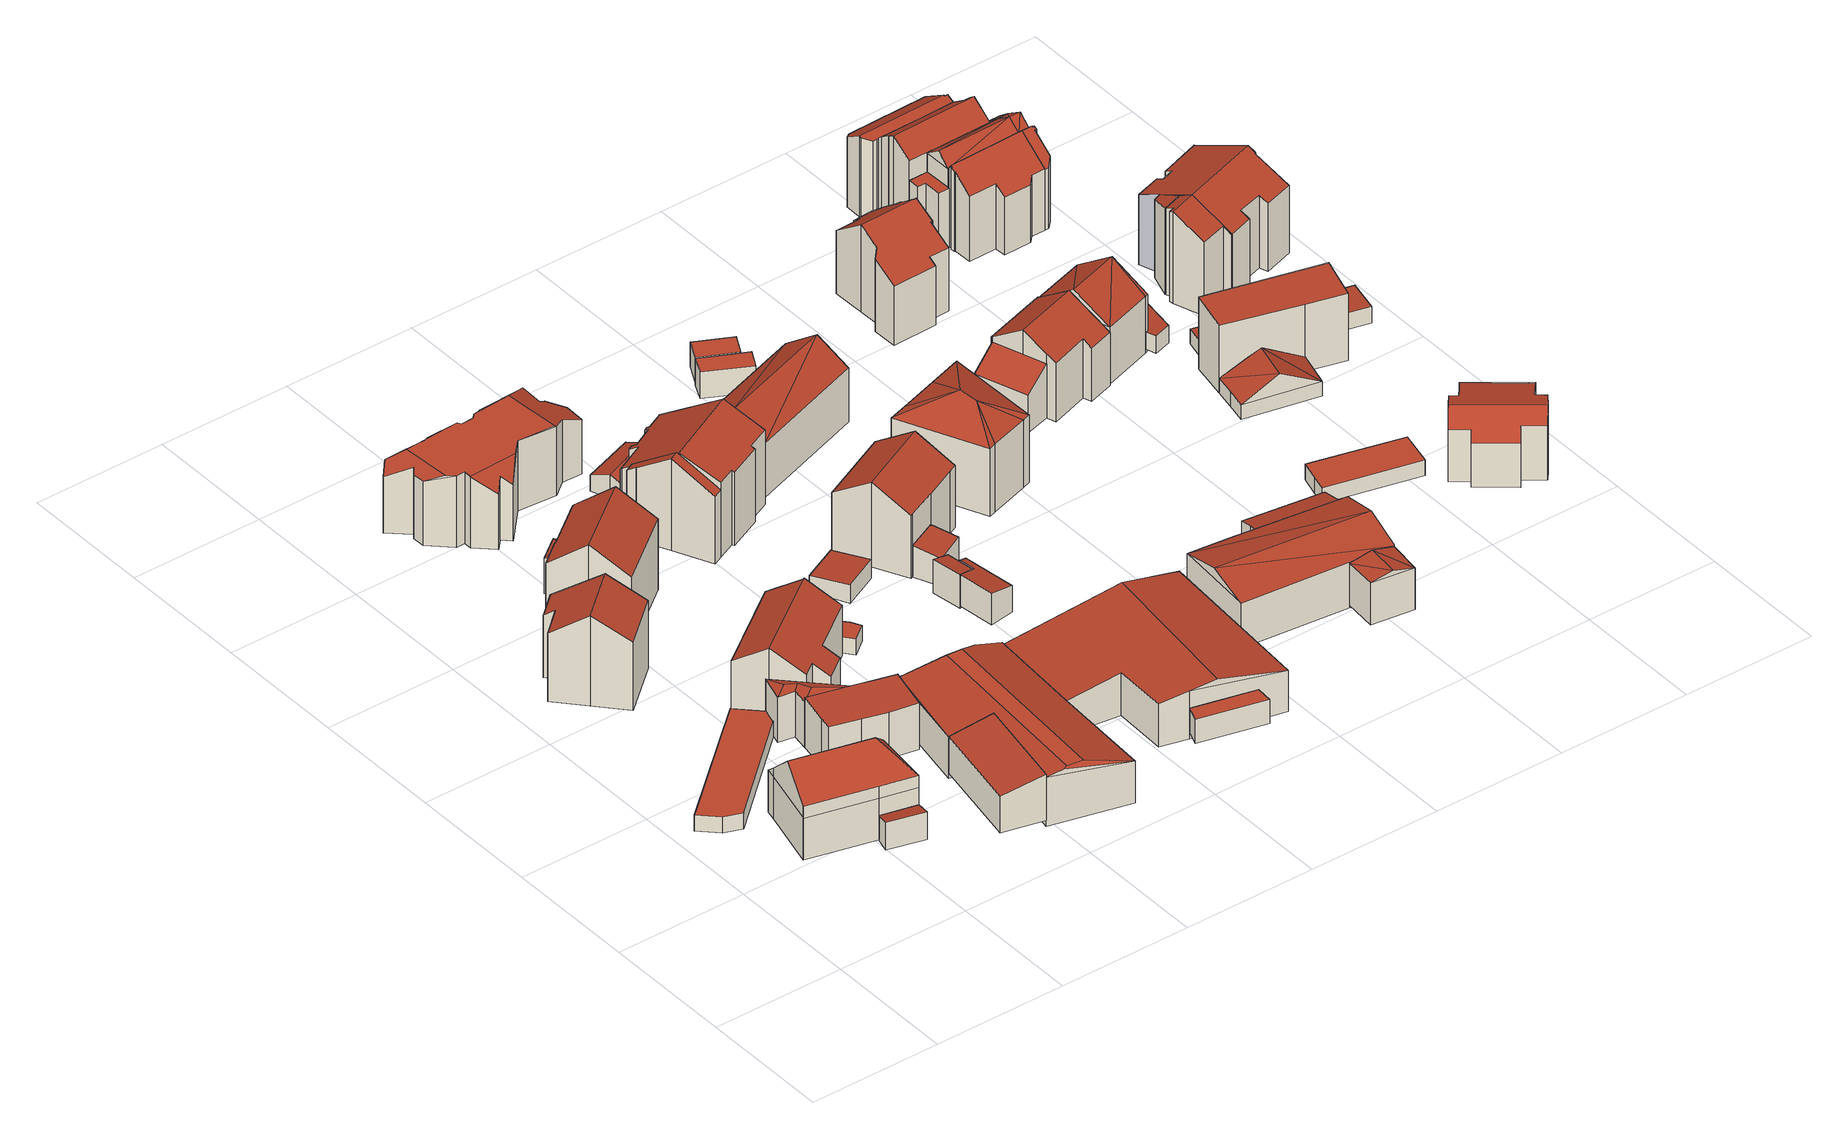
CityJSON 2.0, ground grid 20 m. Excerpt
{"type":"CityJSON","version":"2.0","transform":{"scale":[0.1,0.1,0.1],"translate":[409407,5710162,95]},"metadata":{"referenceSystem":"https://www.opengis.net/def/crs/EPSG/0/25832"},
"CityObjects":{
"building1":{"type":"Building","attributes":{"Gemeindeschluessel":"05978036","Geometrietyp2DReferenz":"3000","function":"31001_1000"},"children":["building1-1","building1-2"]},
"building1-1":{"type":"BuildingPart","attributes":{"roofType":"5000","measuredHeight":12.27},"parents":["building1"],"geometry":[{"type":"MultiSurface","lod":"2","boundaries":[[[0,1,2,3,4]],[[5,6,7,8,9]],[[6,10,11,7]],[[10,12,13,11]],[[12,14,15,13]],[[14,0,4,15]],[[16,0,17]],[[14,18,19,17,0]],[[20,16,17,19,21,22]],[[5,20,22,6]],[[6,22,21,10]],[[10,21,19,18,12]],[[1,16,20,5]],[[12,18,14]],[[0,16,1]],[[4,3,8,7,11,13,15]],[[9,2,1,5]],[[9,8,3,2]]],"semantics":{"surfaces":[{"type":"WallSurface"},{"type":"RoofSurface"},{"type":"GroundSurface"},{"type":"ClosureSurface"}],"values":[0,0,0,0,0,0,1,1,1,0,0,0,0,0,0,2,0,3]}}]},
"building1-2":{"type":"BuildingPart","attributes":{"roofType":"2100","measuredHeight":4.38},"parents":["building1"],"geometry":[{"type":"MultiSurface","lod":"2","boundaries":[[[2,23,24,3]],[[23,25,26,24]],[[25,9,8,26]],[[9,25,23,2]],[[3,24,26,8]],[[3,8,9,2]]],"semantics":{"surfaces":[{"type":"WallSurface"},{"type":"RoofSurface"},{"type":"GroundSurface"},{"type":"ClosureSurface"}],"values":[0,0,0,1,2,3]}}]},
"building2":{"type":"Building","attributes":{"Gemeindeschluessel":"05978036","Geometrietyp2DReferenz":"3000","function":"31001_2460","roofType":"1000","measuredHeight":2.54},"geometry":[{"type":"MultiSurface","lod":"2","boundaries":[[[27,28,29,30]],[[28,31,32,29]],[[31,33,34,32]],[[33,35,36,34]],[[35,37,38,36]],[[37,27,30,38]],[[37,35,33,31,28,27]],[[30,29,32,34,36,38]]],"semantics":{"surfaces":[{"type":"WallSurface"},{"type":"RoofSurface"},{"type":"GroundSurface"}],"values":[0,0,0,0,0,0,1,2]}}]},
"building3":{"type":"Building","attributes":{"Gemeindeschluessel":"05978036","Geometrietyp2DReferenz":"3000","function":"31001_1100","roofType":"3100","measuredHeight":14.19},"geometry":[{"type":"MultiSurface","lod":"2","boundaries":[[[39,40,41,42]],[[40,43,44,41]],[[43,45,46,44]],[[45,47,48,46]],[[47,49,50,48]],[[49,51,52,50]],[[51,53,54,52]],[[53,55,56,54]],[[55,39,42,56]],[[51,49,47,45,43,40,39]],[[39,55,53,51]],[[42,41,44,46,48,50,52,54,56]]],"semantics":{"surfaces":[{"type":"WallSurface"},{"type":"RoofSurface"},{"type":"GroundSurface"}],"values":[0,0,0,0,0,0,0,0,0,1,1,2]}}]},
"building4":{"type":"Building","attributes":{"Gemeindeschluessel":"05978036","Geometrietyp2DReferenz":"3000","function":"31001_2460","roofType":"2100","measuredHeight":7.32},"geometry":[{"type":"MultiSurface","lod":"2","boundaries":[[[57,58,59,60]],[[58,61,62,59]],[[61,63,64,62]],[[63,57,60,64]],[[63,61,58,57]],[[60,59,62,64]]],"semantics":{"surfaces":[{"type":"WallSurface"},{"type":"RoofSurface"},{"type":"GroundSurface"}],"values":[0,0,0,0,1,2]}}]},
"building5":{"type":"Building","attributes":{"Gemeindeschluessel":"05978036","Geometrietyp2DReferenz":"3000","function":"31001_2000"},"children":["building5-1","building5-2"]},
"building5-1":{"type":"BuildingPart","attributes":{"roofType":"2100","measuredHeight":7.97},"parents":["building5"],"geometry":[{"type":"MultiSurface","lod":"2","boundaries":[[[65,66,67,68,69]],[[70,71,72,73,74]],[[71,75,76,72]],[[75,77,78,76]],[[77,79,80,78]],[[79,81,82,80]],[[81,83,84,82]],[[83,65,69,84]],[[83,81,79,77,75,71,70,66,65]],[[69,68,73,72,76,78,80,82,84]],[[70,74,67,66]],[[74,73,68,67]]],"semantics":{"surfaces":[{"type":"WallSurface"},{"type":"RoofSurface"},{"type":"GroundSurface"},{"type":"ClosureSurface"}],"values":[0,0,0,0,0,0,0,0,1,2,0,3]}}]},
"building5-2":{"type":"BuildingPart","attributes":{"roofType":"5000","measuredHeight":7.81},"parents":["building5"],"geometry":[{"type":"MultiSurface","lod":"2","boundaries":[[[85,86,87,88]],[[86,74,73,87]],[[67,89,90,68]],[[89,85,88,90]],[[91,92,89,67]],[[91,67,74]],[[93,92,91,74,86]],[[93,86,85]],[[92,93,85,89]],[[88,87,73,68,90]],[[68,73,74,67]]],"semantics":{"surfaces":[{"type":"WallSurface"},{"type":"RoofSurface"},{"type":"GroundSurface"},{"type":"ClosureSurface"}],"values":[0,0,0,0,1,1,1,1,1,2,3]}}]},
"building6":{"type":"Building","attributes":{"Gemeindeschluessel":"05978036","Geometrietyp2DReferenz":"3000","function":"31001_1000","roofType":"3100","measuredHeight":11.04},"geometry":[{"type":"MultiSurface","lod":"2","boundaries":[[[94,95,96,97]],[[95,98,99,96]],[[98,100,101,99]],[[100,102,103,101]],[[102,104,105,103]],[[104,106,107,105]],[[106,108,109,107]],[[108,110,111,109]],[[110,112,113,111]],[[112,114,115,113]],[[114,94,97,115]],[[110,108,106,104,102,100,98,95]],[[95,94,114,112,110]],[[97,96,99,101,103,105,107,109,111,113,115]]],"semantics":{"surfaces":[{"type":"WallSurface"},{"type":"RoofSurface"},{"type":"GroundSurface"}],"values":[0,0,0,0,0,0,0,0,0,0,0,1,1,2]}}]},
"building7":{"type":"Building","attributes":{"Gemeindeschluessel":"05978036","Geometrietyp2DReferenz":"3000","function":"31001_1000"},"children":["building7-1","building7-2"]},
"building7-1":{"type":"BuildingPart","attributes":{"roofType":"5000","measuredHeight":6.09},"parents":["building7"],"geometry":[{"type":"MultiSurface","lod":"2","boundaries":[[[116,117,118,119]],[[117,120,121,118]],[[120,122,123,121]],[[122,124,125,123]],[[126,127,128,129]],[[127,116,119,128]],[[130,124,131,132]],[[124,122,131]],[[122,120,132,131]],[[120,117,116,127,126,130,132]],[[119,118,121,123,125,133,129,128]],[[133,125,124,130]],[[126,129,133,130]]],"semantics":{"surfaces":[{"type":"WallSurface"},{"type":"RoofSurface"},{"type":"GroundSurface"},{"type":"ClosureSurface"}],"values":[0,0,0,0,0,0,1,1,1,1,2,3,3]}}]},
"building7-2":{"type":"BuildingPart","attributes":{"roofType":"3100","measuredHeight":15.22},"parents":["building7"],"geometry":[{"type":"MultiSurface","lod":"2","boundaries":[[[134,125,124]],[[134,135,136,125]],[[135,137,138,136]],[[137,139,140,138]],[[139,141,142,140]],[[141,143,144,142]],[[143,145,146,144]],[[145,147,128,146]],[[147,148,126,129,128]],[[143,141,139,137]],[[137,135,134,148,147,145,143]],[[129,133,125,136,138,140,142,144,146,128]],[[124,130,126,148,134]],[[124,125,133,130]],[[130,133,129,126]]],"semantics":{"surfaces":[{"type":"WallSurface"},{"type":"RoofSurface"},{"type":"GroundSurface"},{"type":"ClosureSurface"}],"values":[0,0,0,0,0,0,0,0,0,1,1,2,0,3,3]}}]},
"building8":{"type":"Building","attributes":{"Gemeindeschluessel":"05978036","Geometrietyp2DReferenz":"3000","function":"31001_2000","roofType":"5000","measuredHeight":8.44},"geometry":[{"type":"MultiSurface","lod":"2","boundaries":[[[149,150,151,152]],[[150,153,154,151]],[[153,155,156,154]],[[155,157,158,156]],[[157,159,160,158]],[[159,161,162,160]],[[161,163,164,162]],[[163,149,152,164]],[[157,155,165,166,167,159]],[[159,167,168,169]],[[163,161,169,168,170,171,149]],[[170,166,165,153,150,171]],[[167,166,170,168]],[[150,149,171]],[[155,153,165]],[[161,159,169]],[[152,151,154,156,158,160,162,164]]],"semantics":{"surfaces":[{"type":"WallSurface"},{"type":"RoofSurface"},{"type":"GroundSurface"}],"values":[0,0,0,0,0,0,0,0,1,1,1,1,1,0,0,0,2]}}]},
"building9":{"type":"Building","attributes":{"Gemeindeschluessel":"05978036","Geometrietyp2DReferenz":"3000","function":"31001_2460","roofType":"1000","measuredHeight":2.42},"geometry":[{"type":"MultiSurface","lod":"2","boundaries":[[[172,173,174,175]],[[173,176,177,174]],[[176,178,179,177]],[[178,180,181,179]],[[180,182,183,181]],[[182,172,175,183]],[[182,180,178,176,173,172]],[[175,174,177,179,181,183]]],"semantics":{"surfaces":[{"type":"WallSurface"},{"type":"RoofSurface"},{"type":"GroundSurface"}],"values":[0,0,0,0,0,0,1,2]}}]},
"building10":{"type":"Building","attributes":{"Gemeindeschluessel":"05978036","Geometrietyp2DReferenz":"3000","function":"31001_1000","roofType":"5000","measuredHeight":11.3},"geometry":[{"type":"MultiSurface","lod":"2","boundaries":[[[184,185,186,187]],[[185,188,189,186]],[[188,190,191,189]],[[190,192,193,191]],[[192,194,195,193]],[[194,196,197,195]],[[196,198,199,197]],[[198,200,201,199]],[[200,202,203,201]],[[202,204,205,203]],[[204,206,207,205]],[[206,208,209,207]],[[208,210,211,209]],[[210,212,213,211]],[[212,214,215,213]],[[214,216,217,215]],[[216,218,219,217]],[[218,220,221,219]],[[220,222,223,221]],[[222,224,225,223]],[[224,226,227,225]],[[226,228,229,227]],[[228,230,231,229]],[[230,232,233,231]],[[232,234,235,233]],[[234,236,237,235]],[[236,184,187,237]],[[238,239,202,200,198,196,240]],[[241,210,208,206,204,239,238]],[[242,243,222,220,218,216,244]],[[224,243,242,245,234,232,230,228,226]],[[190,188,185,184,246,247]],[[236,245,242,244,214,212,241,238,240,194,192,247,246]],[[192,190,247]],[[196,194,240]],[[224,222,243]],[[236,234,245]],[[204,202,239]],[[212,210,241]],[[216,214,244]],[[184,236,246]],[[187,186,189,191,193,195,197,199,201,203,205,207,209,211,213,215,217,219,221,223,225,227,229,231,233,235,237]]],"semantics":{"surfaces":[{"type":"WallSurface"},{"type":"RoofSurface"},{"type":"GroundSurface"}],"values":[0,0,0,0,0,0,0,0,0,0,0,0,0,0,0,0,0,0,0,0,0,0,0,0,0,0,0,1,1,1,1,1,1,0,0,0,0,0,0,0,0,2]}}]},
"building11":{"type":"Building","attributes":{"Gemeindeschluessel":"05978036","Geometrietyp2DReferenz":"3000","function":"31001_2460","roofType":"2100","measuredHeight":3},"geometry":[{"type":"MultiSurface","lod":"2","boundaries":[[[248,249,250,251]],[[249,252,253,250]],[[252,254,255,253]],[[254,248,251,255]],[[254,252,249,248]],[[251,250,253,255]]],"semantics":{"surfaces":[{"type":"WallSurface"},{"type":"RoofSurface"},{"type":"GroundSurface"}],"values":[0,0,0,0,1,2]}}]},
"building12":{"type":"Building","attributes":{"Gemeindeschluessel":"05978036","Geometrietyp2DReferenz":"3000","function":"31001_2000","roofType":"1000","measuredHeight":3.75},"geometry":[{"type":"MultiSurface","lod":"2","boundaries":[[[256,257,258,259]],[[257,260,261,258]],[[260,262,263,261]],[[262,256,259,263]],[[262,260,257,256]],[[259,258,261,263]]],"semantics":{"surfaces":[{"type":"WallSurface"},{"type":"RoofSurface"},{"type":"GroundSurface"}],"values":[0,0,0,0,1,2]}}]},
"building13":{"type":"Building","attributes":{"Gemeindeschluessel":"05978036","Geometrietyp2DReferenz":"3000","function":"31001_1310","roofType":"5000","measuredHeight":8.21},"geometry":[{"type":"MultiSurface","lod":"2","boundaries":[[[264,265,266,267]],[[265,268,269,266]],[[268,270,271,269]],[[270,272,273,271]],[[272,274,275,273]],[[274,276,277,275]],[[276,264,267,277]],[[270,268,278,279]],[[276,274,272,279,278,265,264]],[[272,270,279]],[[268,265,278]],[[267,266,269,271,273,275,277]]],"semantics":{"surfaces":[{"type":"WallSurface"},{"type":"RoofSurface"},{"type":"GroundSurface"}],"values":[0,0,0,0,0,0,0,1,1,0,0,2]}}]},
"building14":{"type":"Building","attributes":{"Gemeindeschluessel":"05978036","Geometrietyp2DReferenz":"3000","function":"31001_1000"},"children":["building14-1","building14-2"]},
"building14-1":{"type":"BuildingPart","attributes":{"roofType":"3100","measuredHeight":14.44},"parents":["building14"],"geometry":[{"type":"MultiSurface","lod":"2","boundaries":[[[280,281,282,283]],[[281,284,285,282]],[[284,286,287,288,285]],[[289,290,291,292]],[[290,293,294,291]],[[293,295,296,294]],[[295,297,298,296]],[[297,299,300,298]],[[299,301,302,300]],[[301,303,304,302]],[[303,305,306,304]],[[305,307,308,306]],[[307,309,310,308]],[[309,311,312,310]],[[311,313,314,312]],[[313,315,316,314]],[[315,317,318,316]],[[317,319,320,318]],[[319,280,283,320]],[[315,313,311,309,307,305,303,301,299,297,295,293,290,289,321,322,323]],[[323,286,284,281,280,319,317,315]],[[283,282,285,288,324,325,292,291,294,296,298,300,302,304,306,308,310,312,314,316,318,320]],[[326,287,286,323]],[[324,288,287,326]],[[322,326,323]],[[289,292,325,321]],[[321,325,324,326,322]]],"semantics":{"surfaces":[{"type":"WallSurface"},{"type":"RoofSurface"},{"type":"GroundSurface"},{"type":"ClosureSurface"}],"values":[0,0,0,0,0,0,0,0,0,0,0,0,0,0,0,0,0,0,0,1,1,2,0,3,0,3,3]}}]},
"building14-2":{"type":"BuildingPart","attributes":{"roofType":"3100","measuredHeight":14.48},"parents":["building14"],"geometry":[{"type":"MultiSurface","lod":"2","boundaries":[[[327,328,329,330]],[[328,331,332,329]],[[331,333,334,332]],[[333,335,289,292,334]],[[287,336,337,288]],[[336,327,330,337]],[[338,335,333,331,328,327]],[[327,336,287,326,322,338]],[[330,329,332,334,292,325,324,288,337]],[[321,289,335,338]],[[325,292,289,321]],[[322,321,338]],[[287,288,324,326]],[[326,324,325,321,322]]],"semantics":{"surfaces":[{"type":"WallSurface"},{"type":"RoofSurface"},{"type":"GroundSurface"},{"type":"ClosureSurface"}],"values":[0,0,0,0,0,0,1,1,2,0,3,0,3,3]}}]},
"building15":{"type":"Building","attributes":{"Gemeindeschluessel":"05978036","Geometrietyp2DReferenz":"3000","function":"31001_2460","roofType":"3100","measuredHeight":3.77},"geometry":[{"type":"MultiSurface","lod":"2","boundaries":[[[339,340,341,342]],[[340,343,344,341]],[[343,345,346,344]],[[345,347,348,346]],[[347,349,350,348]],[[349,351,352,350]],[[351,353,354,352]],[[353,355,356,354]],[[355,357,358,356]],[[357,359,360,358]],[[359,361,362,360]],[[361,363,364,362]],[[363,365,366,364]],[[365,339,342,366]],[[361,359,357,355]],[[355,353,351,349,347,345,343,340,339,365,363,361]],[[342,341,344,346,348,350,352,354,356,358,360,362,364,366]]],"semantics":{"surfaces":[{"type":"WallSurface"},{"type":"RoofSurface"},{"type":"GroundSurface"}],"values":[0,0,0,0,0,0,0,0,0,0,0,0,0,0,1,1,2]}}]},
"building16":{"type":"Building","attributes":{"Gemeindeschluessel":"05978036","Geometrietyp2DReferenz":"3000","function":"31001_2460","roofType":"2100","measuredHeight":5.24},"geometry":[{"type":"MultiSurface","lod":"2","boundaries":[[[367,368,369,370]],[[368,371,372,369]],[[371,373,374,372]],[[373,375,376,374]],[[375,367,370,376]],[[375,373,371,368,367]],[[370,369,372,374,376]]],"semantics":{"surfaces":[{"type":"WallSurface"},{"type":"RoofSurface"},{"type":"GroundSurface"}],"values":[0,0,0,0,0,1,2]}}]},
"building17":{"type":"Building","attributes":{"Gemeindeschluessel":"05978036","Geometrietyp2DReferenz":"3000","function":"31001_1310","roofType":"2100","measuredHeight":5.03},"geometry":[{"type":"MultiSurface","lod":"2","boundaries":[[[377,378,379,380]],[[378,381,382,379]],[[381,383,384,382]],[[383,385,386,384]],[[385,387,388,386]],[[387,377,380,388]],[[387,385,383,381,378,377]],[[380,379,382,384,386,388]]],"semantics":{"surfaces":[{"type":"WallSurface"},{"type":"RoofSurface"},{"type":"GroundSurface"}],"values":[0,0,0,0,0,0,1,2]}}]},
"building18":{"type":"Building","attributes":{"Gemeindeschluessel":"05978036","Geometrietyp2DReferenz":"3000","function":"31001_1000"},"children":["building18-1","building18-2"]},
"building18-1":{"type":"BuildingPart","attributes":{"roofType":"3100","measuredHeight":13.39},"parents":["building18"],"geometry":[{"type":"MultiSurface","lod":"2","boundaries":[[[389,390,391,392]],[[390,393,394,391]],[[393,395,396,394]],[[395,397,398,399,396]],[[400,401,402]],[[400,403,404,401]],[[403,405,406,404]],[[405,407,408,406]],[[407,409,410,408]],[[409,389,392,410]],[[405,403,400,397,395,393,390,389]],[[389,409,407,405]],[[392,391,394,396,399,401,404,406,408,410]],[[402,398,397,400]],[[402,401,399,398]]],"semantics":{"surfaces":[{"type":"WallSurface"},{"type":"RoofSurface"},{"type":"GroundSurface"},{"type":"ClosureSurface"}],"values":[0,0,0,0,0,0,0,0,0,0,1,1,2,0,3]}}]},
"building18-2":{"type":"BuildingPart","attributes":{"roofType":"2100","measuredHeight":4.98},"parents":["building18"],"geometry":[{"type":"MultiSurface","lod":"2","boundaries":[[[398,411,396,399]],[[411,412,413,396]],[[412,414,415,413]],[[414,402,401,415]],[[402,414,412,411,398]],[[399,396,413,415,401]],[[399,401,402,398]]],"semantics":{"surfaces":[{"type":"WallSurface"},{"type":"RoofSurface"},{"type":"GroundSurface"},{"type":"ClosureSurface"}],"values":[0,0,0,0,1,2,3]}}]},
"building19":{"type":"Building","attributes":{"Gemeindeschluessel":"05978036","Geometrietyp2DReferenz":"3000","function":"31001_1000","roofType":"3100","measuredHeight":11.91},"geometry":[{"type":"MultiSurface","lod":"2","boundaries":[[[416,417,418,419]],[[417,420,421,418]],[[420,422,423,421]],[[422,416,419,423]],[[420,417,424]],[[416,422,425]],[[417,425,424]],[[425,417,416]],[[424,422,420]],[[422,424,425]],[[419,418,421,423]]],"semantics":{"surfaces":[{"type":"WallSurface"},{"type":"RoofSurface"},{"type":"GroundSurface"}],"values":[0,0,0,0,0,0,1,1,1,1,2]}}]},
"building20":{"type":"Building","attributes":{"Gemeindeschluessel":"05978036","Geometrietyp2DReferenz":"3000","function":"31001_1000","roofType":"5000","measuredHeight":13.51},"geometry":[{"type":"MultiSurface","lod":"2","boundaries":[[[426,427,428,429]],[[427,430,431,428]],[[430,432,433,431]],[[432,434,435,433]],[[434,436,437,435]],[[436,438,439,437]],[[438,440,441,439]],[[440,426,429,441]],[[442,434,432]],[[442,436,434]],[[436,442,438]],[[443,442,432,430]],[[427,443,430]],[[426,443,427]],[[443,426,440]],[[442,443,440,438]],[[429,428,431,433,435,437,439,441]]],"semantics":{"surfaces":[{"type":"WallSurface"},{"type":"RoofSurface"},{"type":"GroundSurface"}],"values":[0,0,0,0,0,0,0,0,1,1,1,1,1,1,1,1,2]}}]},
"building21":{"type":"Building","attributes":{"Gemeindeschluessel":"05978036","Geometrietyp2DReferenz":"3000","function":"31001_2460","roofType":"1000","measuredHeight":4.14},"geometry":[{"type":"MultiSurface","lod":"2","boundaries":[[[444,445,446,447]],[[445,448,449,446]],[[448,450,451,449]],[[450,444,447,451]],[[450,448,445,444]],[[447,446,449,451]]],"semantics":{"surfaces":[{"type":"WallSurface"},{"type":"RoofSurface"},{"type":"GroundSurface"}],"values":[0,0,0,0,1,2]}}]},
"building22":{"type":"Building","attributes":{"Gemeindeschluessel":"05978036","Geometrietyp2DReferenz":"3000","function":"31001_2000"},"children":["building22-1","building22-2","building22-3"]},
"building22-1":{"type":"BuildingPart","attributes":{"roofType":"2100","measuredHeight":4.22},"parents":["building22"],"geometry":[{"type":"MultiSurface","lod":"2","boundaries":[[[452,453,454,455]],[[453,456,457,454]],[[458,456,453,452]],[[455,454,457,459]],[[459,457,456,458]],[[455,459,458,452]]],"semantics":{"surfaces":[{"type":"WallSurface"},{"type":"RoofSurface"},{"type":"GroundSurface"},{"type":"ClosureSurface"}],"values":[0,0,1,2,3,3]}}]},
"building22-2":{"type":"BuildingPart","attributes":{"roofType":"2100","measuredHeight":5.88},"parents":["building22"],"geometry":[{"type":"MultiSurface","lod":"2","boundaries":[[[460,461,462,463]],[[464,465,466,457,456]],[[465,460,463,466]],[[465,464,467,461,460]],[[463,462,459,457,466]],[[462,461,467,458,459]],[[464,456,458,467]],[[456,457,459,458]]],"semantics":{"surfaces":[{"type":"WallSurface"},{"type":"RoofSurface"},{"type":"GroundSurface"},{"type":"ClosureSurface"}],"values":[0,0,0,1,2,3,0,3]}}]},
"building22-3":{"type":"BuildingPart","attributes":{"roofType":"3100","measuredHeight":8.77},"parents":["building22"],"geometry":[{"type":"MultiSurface","lod":"2","boundaries":[[[468,469,470,471]],[[469,472,473,470]],[[472,474,452,455,473]],[[475,476,477,462,461]],[[476,478,479,477]],[[478,468,471,479]],[[480,478,476,481]],[[478,480,469,468]],[[472,481,475,474]],[[481,472,480]],[[475,481,476]],[[469,480,472]],[[471,470,473,455,459,462,477,479]],[[461,467,458,452,474,475]],[[459,455,452,458]],[[461,462,459,458,467]]],"semantics":{"surfaces":[{"type":"WallSurface"},{"type":"RoofSurface"},{"type":"GroundSurface"},{"type":"ClosureSurface"}],"values":[0,0,0,0,0,0,1,1,1,1,0,0,2,0,3,3]}}]},
"building23":{"type":"Building","attributes":{"Gemeindeschluessel":"05978036","Geometrietyp2DReferenz":"3000","function":"31001_2460","roofType":"1000","measuredHeight":3.94},"geometry":[{"type":"MultiSurface","lod":"2","boundaries":[[[482,483,484,485]],[[483,486,487,484]],[[486,488,489,487]],[[488,482,485,489]],[[488,486,483,482]],[[485,484,487,489]]],"semantics":{"surfaces":[{"type":"WallSurface"},{"type":"RoofSurface"},{"type":"GroundSurface"}],"values":[0,0,0,0,1,2]}}]},
"building24":{"type":"Building","attributes":{"Gemeindeschluessel":"05978036","Geometrietyp2DReferenz":"3000","function":"31001_2460","roofType":"3100","measuredHeight":7.48},"geometry":[{"type":"MultiSurface","lod":"2","boundaries":[[[490,491,492,493]],[[491,494,495,492]],[[494,496,497,495]],[[496,490,493,497]],[[494,491,498]],[[490,496,499]],[[491,499,498]],[[499,491,490]],[[498,496,494]],[[496,498,499]],[[493,492,495,497]]],"semantics":{"surfaces":[{"type":"WallSurface"},{"type":"RoofSurface"},{"type":"GroundSurface"}],"values":[0,0,0,0,0,0,1,1,1,1,2]}}]},
"building25":{"type":"Building","attributes":{"Gemeindeschluessel":"05978036","Geometrietyp2DReferenz":"3000","function":"31001_1000"},"children":["building25-1","building25-2"]},
"building25-1":{"type":"BuildingPart","attributes":{"roofType":"2100","measuredHeight":8.51},"parents":["building25"],"geometry":[{"type":"MultiSurface","lod":"2","boundaries":[[[500,501,502,503]],[[504,505,506,507]],[[505,500,503,506]],[[505,504,508,501,500]],[[503,502,509,507,506]],[[504,507,509,508]],[[508,509,502,501]]],"semantics":{"surfaces":[{"type":"WallSurface"},{"type":"RoofSurface"},{"type":"GroundSurface"},{"type":"ClosureSurface"}],"values":[0,0,0,1,2,3,3]}}]},
"building25-2":{"type":"BuildingPart","attributes":{"roofType":"3100","measuredHeight":12.4},"parents":["building25"],"geometry":[{"type":"MultiSurface","lod":"2","boundaries":[[[510,511,512,513]],[[511,514,515,512]],[[514,516,517,515]],[[516,518,519,517]],[[518,520,521,519]],[[520,522,523,521]],[[522,524,504,507,523]],[[525,526,527,502,501]],[[526,510,513,527]],[[528,524,522,520,518,516,514]],[[514,511,510,526,525,528]],[[513,512,515,517,519,521,523,507,509,502,527]],[[508,504,524,528]],[[509,507,504,508]],[[525,501,508,528]],[[501,502,509,508]]],"semantics":{"surfaces":[{"type":"WallSurface"},{"type":"RoofSurface"},{"type":"GroundSurface"},{"type":"ClosureSurface"}],"values":[0,0,0,0,0,0,0,0,0,1,1,2,0,3,0,3]}}]},
"building26":{"type":"Building","attributes":{"Gemeindeschluessel":"05978036","Geometrietyp2DReferenz":"3000","function":"31001_2460","roofType":"1000","measuredHeight":2.54},"geometry":[{"type":"MultiSurface","lod":"2","boundaries":[[[529,530,531,532]],[[530,533,534,531]],[[533,535,536,534]],[[535,537,538,536]],[[537,539,540,538]],[[539,529,532,540]],[[539,537,535,533,530,529]],[[532,531,534,536,538,540]]],"semantics":{"surfaces":[{"type":"WallSurface"},{"type":"RoofSurface"},{"type":"GroundSurface"}],"values":[0,0,0,0,0,0,1,2]}}]},
"building27":{"type":"Building","attributes":{"Gemeindeschluessel":"05978036","Geometrietyp2DReferenz":"3000","function":"31001_1000","roofType":"3100","measuredHeight":13.8},"geometry":[{"type":"MultiSurface","lod":"2","boundaries":[[[541,542,543,544]],[[542,545,546,543]],[[545,547,548,546]],[[547,549,550,548]],[[549,551,552,550]],[[551,553,554,552]],[[553,555,556,554]],[[555,557,558,556]],[[557,559,560,558]],[[559,561,562,560]],[[561,563,564,562]],[[563,565,566,564]],[[565,567,568,566]],[[567,569,570,568]],[[569,571,572,570]],[[571,573,574,572]],[[573,575,576,574]],[[575,577,578,576]],[[577,579,580,578]],[[579,541,544,580]],[[575,573,571,569,567,565,563,561,559,557]],[[557,555,553,551,549,547,545,542,541,579,577,575]],[[544,543,546,548,550,552,554,556,558,560,562,564,566,568,570,572,574,576,578,580]]],"semantics":{"surfaces":[{"type":"WallSurface"},{"type":"RoofSurface"},{"type":"GroundSurface"}],"values":[0,0,0,0,0,0,0,0,0,0,0,0,0,0,0,0,0,0,0,0,1,1,2]}}]},
"building28":{"type":"Building","attributes":{"Gemeindeschluessel":"05978036","Geometrietyp2DReferenz":"3000","function":"31001_1000","roofType":"5000","measuredHeight":12.54},"geometry":[{"type":"MultiSurface","lod":"2","boundaries":[[[581,582,583,584]],[[582,585,586,583]],[[585,587,588,586]],[[587,589,590,588]],[[589,581,584,590]],[[591,587,585]],[[591,589,587]],[[589,591,592]],[[582,592,591]],[[592,582,581]],[[581,589,592]],[[585,582,591]],[[584,583,586,588,590]]],"semantics":{"surfaces":[{"type":"WallSurface"},{"type":"RoofSurface"},{"type":"GroundSurface"}],"values":[0,0,0,0,0,1,1,1,1,1,0,0,2]}}]},
"building29":{"type":"Building","attributes":{"Gemeindeschluessel":"05978036","Geometrietyp2DReferenz":"3000","function":"31001_2460","roofType":"5000","measuredHeight":5.49},"geometry":[{"type":"MultiSurface","lod":"2","boundaries":[[[593,594,595,596]],[[594,597,598,595]],[[597,599,600,598]],[[599,601,602,600]],[[601,603,604,602]],[[603,593,596,604]],[[601,599,597,605]],[[605,606,601]],[[605,594,606]],[[606,594,593,603]],[[594,605,597]],[[601,606,603]],[[596,595,598,600,602,604]]],"semantics":{"surfaces":[{"type":"WallSurface"},{"type":"RoofSurface"},{"type":"GroundSurface"}],"values":[0,0,0,0,0,0,1,1,1,1,0,0,2]}}]},
"building30":{"type":"Building","attributes":{"Gemeindeschluessel":"05978036","Geometrietyp2DReferenz":"3000","function":"31001_2460","roofType":"2100","measuredHeight":2.81},"geometry":[{"type":"MultiSurface","lod":"2","boundaries":[[[607,608,609,610]],[[608,611,612,609]],[[611,613,614,612]],[[613,615,616,614]],[[615,617,618,616]],[[617,619,620,618]],[[619,607,610,620]],[[619,617,615,613,611,608,607]],[[610,609,612,614,616,618,620]]],"semantics":{"surfaces":[{"type":"WallSurface"},{"type":"RoofSurface"},{"type":"GroundSurface"}],"values":[0,0,0,0,0,0,0,1,2]}}]},
"building31":{"type":"Building","attributes":{"Gemeindeschluessel":"05978036","Geometrietyp2DReferenz":"3000","function":"31001_1000","roofType":"3100","measuredHeight":10.61},"geometry":[{"type":"MultiSurface","lod":"2","boundaries":[[[621,622,623,624]],[[622,625,626,623]],[[625,627,628,626]],[[627,629,630,628]],[[629,631,632,630]],[[631,633,634,632]],[[633,635,636,634]],[[635,637,638,636]],[[637,639,640,638]],[[639,641,642,640]],[[641,643,644,642]],[[643,645,646,644]],[[645,647,648,646]],[[647,649,650,648]],[[649,651,652,650]],[[651,653,654,652]],[[653,621,624,654]],[[649,647,645,643,641,639,637,635,633,631,629]],[[629,627,625,622,621,653,651,649]],[[624,623,626,628,630,632,634,636,638,640,642,644,646,648,650,652,654]]],"semantics":{"surfaces":[{"type":"WallSurface"},{"type":"RoofSurface"},{"type":"GroundSurface"}],"values":[0,0,0,0,0,0,0,0,0,0,0,0,0,0,0,0,0,1,1,2]}}]},
"building32":{"type":"Building","attributes":{"Gemeindeschluessel":"05978036","Geometrietyp2DReferenz":"3000","function":"31001_2000","roofType":"2100","measuredHeight":11.38},"geometry":[{"type":"MultiSurface","lod":"2","boundaries":[[[655,656,657,595]],[[656,658,659,657]],[[658,660,661,659]],[[660,662,663,661]],[[662,664,598,663]],[[664,655,595,598]],[[664,662,660,658,656,655]],[[595,657,659,661,663,598]]],"semantics":{"surfaces":[{"type":"WallSurface"},{"type":"RoofSurface"},{"type":"GroundSurface"}],"values":[0,0,0,0,0,0,1,2]}}]},
"building33":{"type":"Building","attributes":{"Gemeindeschluessel":"05978036","Geometrietyp2DReferenz":"3000","function":"31001_1000"},"children":["building33-1","building33-2","building33-3","building33-4","building33-5","building33-6","building33-7","building33-8","building33-9","building33-10"]},
"building33-1":{"type":"BuildingPart","attributes":{"roofType":"1000","measuredHeight":9.25},"parents":["building33"],"geometry":[{"type":"MultiSurface","lod":"2","boundaries":[[[665,666,667,668]],[[666,669,670,667]],[[669,671,672,670]],[[671,673,674,672]],[[675,673,671,669,666,665,676]],[[668,667,670,672,674,677,678]],[[677,674,673,675]],[[668,678,676,665]],[[678,677,675,676]]],"semantics":{"surfaces":[{"type":"WallSurface"},{"type":"RoofSurface"},{"type":"GroundSurface"},{"type":"ClosureSurface"}],"values":[0,0,0,0,1,2,3,3,3]}}]},
"building33-2":{"type":"BuildingPart","attributes":{"roofType":"3100","measuredHeight":13.11},"parents":["building33"],"geometry":[{"type":"MultiSurface","lod":"2","boundaries":[[[679,680,681,682,683]],[[680,684,685,681]],[[684,686,687,685]],[[686,688,689,687]],[[688,690,691,689]],[[690,692,693,691]],[[692,694,695,693]],[[694,696,697,695]],[[696,698,699,697]],[[698,700,701,699]],[[700,702,668,701]],[[702,665,668]],[[700,698,696,694,692,690,688,686,684,680,679,703]],[[703,704,705,706,702,700]],[[678,707,708,682,681,685,687,689,691,693,695,697,699,701,668]],[[709,705,704]],[[707,678,676,706,705,709]],[[703,708,707,709,704]],[[679,683,703]],[[683,682,708,703]],[[706,676,665,702]],[[676,678,668,665]]],"semantics":{"surfaces":[{"type":"WallSurface"},{"type":"RoofSurface"},{"type":"GroundSurface"},{"type":"ClosureSurface"}],"values":[0,0,0,0,0,0,0,0,0,0,0,0,1,1,2,0,3,3,0,3,0,3]}}]},
"building33-3":{"type":"BuildingPart","attributes":{"roofType":"2100","measuredHeight":12.25},"parents":["building33"],"geometry":[{"type":"MultiSurface","lod":"2","boundaries":[[[710,711,712]],[[710,713,714,715]],[[716,717,718,711]],[[715,714,717,716]],[[713,719,718,717,714]],[[712,719,713,710]],[[712,711,718,719]],[[716,711,710,715]]],"semantics":{"surfaces":[{"type":"WallSurface"},{"type":"RoofSurface"},{"type":"GroundSurface"},{"type":"ClosureSurface"}],"values":[0,1,2,3,3,0,3,3]}}]},
"building33-4":{"type":"BuildingPart","attributes":{"roofType":"3100","measuredHeight":13.86},"parents":["building33"],"geometry":[{"type":"MultiSurface","lod":"2","boundaries":[[[720,706,721]],[[715,721,722]],[[721,715,714,723,720]],[[722,706,705,709]],[[706,722,721]],[[677,717,716,707,678]],[[715,716,717,714]],[[714,717,677,675,720,723]],[[715,709,707,716]],[[678,707,709,705,706,676]],[[675,676,706,720]],[[678,676,675,677]],[[709,715,722]]],"semantics":{"surfaces":[{"type":"WallSurface"},{"type":"RoofSurface"},{"type":"GroundSurface"},{"type":"ClosureSurface"}],"values":[0,1,1,1,1,2,3,3,3,3,0,3,3]}}]},
"building33-5":{"type":"BuildingPart","attributes":{"roofType":"3100","measuredHeight":14.5},"parents":["building33"],"geometry":[{"type":"MultiSurface","lod":"2","boundaries":[[[724,725,726,727]],[[728,729,730,731]],[[729,732,733,734,730]],[[735,736,737,674,673]],[[736,738,739,737]],[[738,740,741,739]],[[740,724,727,741]],[[736,735,723,714,742]],[[742,732,729,728,743,724,725,724,740,738,736]],[[727,726,727,731,730,734,744,718,717,677,674,737,739,741]],[[743,745,724]],[[725,724,745,727,726]],[[728,731,727,745,743]],[[746,733,732,742]],[[744,734,733,746]],[[714,713,719,746,742]],[[717,718,719,713,714]],[[744,746,719,718]],[[673,675,720,723,735]],[[673,674,677,675]],[[677,717,714,723,720,675]]],"semantics":{"surfaces":[{"type":"WallSurface"},{"type":"RoofSurface"},{"type":"GroundSurface"},{"type":"ClosureSurface"}],"values":[0,0,0,0,0,0,0,1,1,2,0,3,3,0,3,0,3,3,0,3,3]}}]},
"building33-6":{"type":"BuildingPart","attributes":{"roofType":"1000","measuredHeight":9.25},"parents":["building33"],"geometry":[{"type":"MultiSurface","lod":"2","boundaries":[[[733,747,748,734]],[[747,749,750,748]],[[749,712,711,750]],[[712,749,747,733,746,719]],[[718,744,734,748,750,711]],[[734,744,746,733]],[[744,718,719,746]],[[718,711,712,719]]],"semantics":{"surfaces":[{"type":"WallSurface"},{"type":"RoofSurface"},{"type":"GroundSurface"},{"type":"ClosureSurface"}],"values":[0,0,0,1,2,3,3,3]}}]},
"building33-7":{"type":"BuildingPart","attributes":{"roofType":"2100","measuredHeight":12.25},"parents":["building33"],"geometry":[{"type":"MultiSurface","lod":"2","boundaries":[[[710,751,752,711]],[[751,753,754,752]],[[753,751,710,715]],[[716,711,752,754]],[[710,711,716,715]],[[753,715,716,754]]],"semantics":{"surfaces":[{"type":"WallSurface"},{"type":"RoofSurface"},{"type":"GroundSurface"},{"type":"ClosureSurface"}],"values":[0,0,1,2,3,3]}}]},
"building33-8":{"type":"BuildingPart","attributes":{"roofType":"3100","measuredHeight":13.11},"parents":["building33"],"geometry":[{"type":"MultiSurface","lod":"2","boundaries":[[[755,756,757,758]],[[756,759,760,757]],[[759,761,762,760]],[[761,683,682,762]],[[763,764,765,766]],[[764,767,768,765]],[[767,769,770,768]],[[769,755,758,770]],[[764,763,771,704,703]],[[703,683,761,759,756,755,769,767,764]],[[758,757,760,762,682,708,707,766,765,768,770]],[[703,708,682,683]],[[704,709,707,708,703]],[[771,709,704]],[[763,766,707,709,771]]],"semantics":{"surfaces":[{"type":"WallSurface"},{"type":"RoofSurface"},{"type":"GroundSurface"},{"type":"ClosureSurface"}],"values":[0,0,0,0,0,0,0,0,1,1,2,3,3,0,3]}}]},
"building33-9":{"type":"BuildingPart","attributes":{"roofType":"3100","measuredHeight":13.86},"parents":["building33"],"geometry":[{"type":"MultiSurface","lod":"2","boundaries":[[[753,763,766,754]],[[722,772,753]],[[753,715,722]],[[772,709,771,763]],[[709,772,722]],[[753,772,763]],[[754,766,707,716]],[[707,766,763,771,709]],[[709,715,716,707]],[[753,754,716,715]],[[722,715,709]]],"semantics":{"surfaces":[{"type":"WallSurface"},{"type":"RoofSurface"},{"type":"GroundSurface"},{"type":"ClosureSurface"}],"values":[0,1,1,1,1,0,2,3,3,3,3]}}]},
"building33-10":{"type":"BuildingPart","attributes":{"roofType":"3100","measuredHeight":12.8},"parents":["building33"],"geometry":[{"type":"MultiSurface","lod":"2","boundaries":[[[773,774,775,776]],[[774,777,778,775]],[[777,779,780,778]],[[779,781,782,780]],[[781,783,784,782]],[[783,785,786,784]],[[785,787,788,786]],[[787,789,790,788]],[[789,791,792,790]],[[791,728,731,792]],[[787,785,783,781,779]],[[779,777,774,773,793,745,743,728,791,789,787]],[[731,727,726,776,775,778,780,782,784,786,788,790,792]],[[773,776,726,793]],[[793,726,727,745]],[[745,727,731,728,743]]],"semantics":{"surfaces":[{"type":"WallSurface"},{"type":"RoofSurface"},{"type":"GroundSurface"},{"type":"ClosureSurface"}],"values":[0,0,0,0,0,0,0,0,0,0,1,1,2,0,3,3]}}]},
"building34":{"type":"Building","attributes":{"Gemeindeschluessel":"05978036","Geometrietyp2DReferenz":"3000","function":"31001_2460","roofType":"2100","measuredHeight":2.59},"geometry":[{"type":"MultiSurface","lod":"2","boundaries":[[[794,795,796,659]],[[795,797,798,796]],[[797,799,800,798]],[[799,801,661,800]],[[801,794,659,661]],[[801,799,797,795,794]],[[659,796,798,800,661]]],"semantics":{"surfaces":[{"type":"WallSurface"},{"type":"RoofSurface"},{"type":"GroundSurface"}],"values":[0,0,0,0,0,1,2]}}]},
"building35":{"type":"Building","attributes":{"Gemeindeschluessel":"05978036","Geometrietyp2DReferenz":"3000","function":"31001_1000"},"children":["building35-1","building35-2","building35-3"]},
"building35-1":{"type":"BuildingPart","attributes":{"roofType":"2100","measuredHeight":13.58},"parents":["building35"],"geometry":[{"type":"MultiSurface","lod":"2","boundaries":[[[802,803,804,805]],[[803,806,807,804]],[[808,806,803,802,809,806]],[[810,805,804,807,811,807]],[[809,802,805,810]],[[806,808,811,807]],[[810,807,806,809]]],"semantics":{"surfaces":[{"type":"WallSurface"},{"type":"RoofSurface"},{"type":"GroundSurface"},{"type":"ClosureSurface"}],"values":[0,0,1,2,3,3,3]}}]},
"building35-2":{"type":"BuildingPart","attributes":{"roofType":"3100","measuredHeight":14.47},"parents":["building35"],"geometry":[{"type":"MultiSurface","lod":"2","boundaries":[[[812,813,814,815]],[[813,816,817,814]],[[816,818,819,817]],[[818,820,821,819]],[[820,822,823,821]],[[822,824,825,823]],[[824,802,805,825]],[[820,818,816,813,812,826]],[[826,809,802,824,822,820]],[[805,810,827,815,814,817,819,821,823,825]],[[802,809,810,805]],[[827,810,809,826]],[[812,815,827,826]]],"semantics":{"surfaces":[{"type":"WallSurface"},{"type":"RoofSurface"},{"type":"GroundSurface"},{"type":"ClosureSurface"}],"values":[0,0,0,0,0,0,0,1,1,2,3,3,3]}}]},
"building35-3":{"type":"BuildingPart","attributes":{"roofType":"3100","measuredHeight":14.47},"parents":["building35"],"geometry":[{"type":"MultiSurface","lod":"2","boundaries":[[[828,829,830,831]],[[829,832,833,830]],[[832,834,835,833]],[[834,836,837,835]],[[836,838,839,837]],[[838,812,815,839]],[[808,840,841,811]],[[840,842,843,841]],[[842,844,845,843]],[[844,846,847,845]],[[846,848,849,847]],[[848,850,851,849]],[[850,852,853,851]],[[852,854,855,853]],[[854,828,831,855]],[[850,848,846,844,842,840,808,856,826]],[[826,812,838,836,834,832,829,828,854,852,850]],[[831,830,833,835,837,839,815,827,810,807,811,841,843,845,847,849,851,853,855]],[[826,827,815,812]],[[856,806,809,826]],[[808,811,807,806,856]],[[806,807,810,809]],[[809,810,827,826]]],"semantics":{"surfaces":[{"type":"WallSurface"},{"type":"RoofSurface"},{"type":"GroundSurface"},{"type":"ClosureSurface"}],"values":[0,0,0,0,0,0,0,0,0,0,0,0,0,0,0,1,1,2,3,0,3,3,3]}}]}
},
"vertices":[
[248,231,118],[222,124,118],[222,124,91],[222,124,52],[248,231,52],[168,137,118],[67,162,118],[67,162,52],[168,137,52],[168,137,91],[67,163,118],[67,163,52],[90,254,118],[90,254,52],[94,270,118],[94,270,52],[222,124,137],[196,181,175],[90,254,133],[79,210,175],[168,137,137],[67,163,137],[67,162,137],
[217,100,96],[217,100,52],[162,115,96],[162,115,52],
[58,274,64],[32,284,64],[32,284,39],[58,274,39],[6,309,64],[6,309,39],[180,459,64],[180,459,39],[212,427,64],[212,427,39],[221,417,64],[221,417,39],
[79,618,162],[42,658,128],[42,658,20],[79,618,20],[79,690,128],[79,690,20],[69,702,118],[69,702,20],[73,705,118],[73,705,20],[103,731,118],[103,731,20],[149,677,162],[149,677,20],[185,635,128],[185,635,20],[116,577,128],[116,577,20],
[318,186,118],[381,174,133],[381,174,60],[318,186,60],[354,31,133],[354,31,60],[292,46,118],[292,46,60],
[214,315,118],[221,358,122],[221,358,115],[221,358,43],[214,315,43],[300,337,122],[344,325,122],[344,325,43],[300,337,43],[300,337,115],[335,276,117],[335,276,43],[333,266,116],[333,266,43],[291,274,116],[291,274,43],[255,284,116],[255,284,43],[212,297,116],[212,297,43],
[200,387,115],[212,427,115],[212,427,43],[200,387,43],[225,383,115],[225,383,43],[241,371,121],[235,391,118],[219,399,119],
[350,527,150],[351,527,151],[351,527,40],[350,527,40],[380,485,119],[380,485,40],[309,434,119],[309,434,40],[322,415,104],[322,415,40],[289,391,104],[289,391,40],[274,411,120],[274,411,40],[254,397,119],[254,397,40],[225,437,151],[225,437,40],[196,478,120],[196,478,40],[321,568,119],[321,568,40],
[165,810,57],[195,832,70],[195,832,14],[165,810,14],[183,847,70],[183,847,14],[218,873,70],[218,873,14],[234,853,70],[234,853,14],[169,805,57],[168,806,57],[168,806,14],[169,805,14],[198,827,70],[215,855,75],[201,845,75],[198,827,14],
[234,853,126],[236,854,126],[236,854,14],[269,810,166],[269,810,14],[302,765,126],[302,765,14],[200,688,126],[200,688,14],[166,733,166],[166,733,14],[132,778,126],[132,778,14],[168,806,125],[169,805,126],
[318,186,116],[344,325,116],[344,325,51],[318,186,51],[388,314,125],[388,314,51],[493,301,118],[493,301,51],[482,156,118],[482,156,51],[473,1,117],[473,1,51],[354,31,128],[354,31,51],[381,174,132],[381,174,51],[453,306,129],[430,302,136],[408,23,136],[383,26,136],[378,25,134],[406,304,136],[344,322,119],
[350,527,69],[372,543,69],[372,543,44],[350,527,44],[407,504,69],[407,504,44],[415,489,69],[415,489,44],[391,471,69],[391,471,44],[380,485,69],[380,485,44],
[227,967,94],[215,979,106],[215,979,6],[227,967,6],[201,964,93],[201,964,6],[175,988,118],[175,988,6],[175,1000,119],[175,1000,6],[162,1000,119],[162,1000,6],[131,1029,107],[131,1029,6],[130,1048,107],[130,1048,6],[136,1055,112],[136,1055,6],[107,1081,95],[107,1081,6],[128,1104,99],[128,1104,6],[158,1103,101],[158,1103,6],[177,1085,118],[177,1085,6],[204,1114,93],[204,1114,6],[236,1085,117],[236,1085,6],[255,1086,117],[255,1086,6],[277,1109,101],[277,1109,6],[279,1107,103],[279,1107,6],[292,1120,92],[292,1120,6],[357,1116,99],[357,1116,6],[355,1078,102],[355,1078,6],[363,1077,99],[363,1077,6],[384,1058,91],[384,1058,6],[382,1025,92],[382,1025,6],[351,1026,105],[351,1026,6],[329,1009,115],[329,1009,6],[270,1013,117],[270,1013,6],[146,1083,119],[122,1097,105],[151,1010,119],[232,1089,118],[321,1096,116],[357,1115,100],[260,1091,117],[327,1010,116],[252,994,117],[175,989,119],
[452,562,73],[427,614,68],[427,614,43],[452,562,43],[482,640,68],[482,640,43],[506,588,73],[506,588,43],
[601,53,111],[694,31,111],[694,31,73],[601,53,73],[692,5,111],[692,5,73],[592,30,111],[592,30,73],
[482,156,115],[493,301,114],[493,301,62],[482,156,62],[752,269,130],[752,269,62],[735,22,127],[735,22,62],[601,53,138],[601,53,62],[560,64,130],[560,64,62],[563,146,129],[563,146,62],[668,279,145],[639,44,145],
[480,794,137],[429,770,138],[429,770,22],[480,794,22],[427,774,140],[427,774,22],[401,762,140],[401,762,128],[401,762,22],[345,874,125],[339,886,117],[339,886,22],[345,874,22],[338,889,114],[338,889,22],[385,912,114],[385,912,22],[379,924,106],[379,924,22],[382,926,106],[382,926,22],[387,928,106],[387,928,22],[390,922,110],[390,922,22],[421,938,110],[421,938,22],[419,943,106],[419,943,22],[425,947,106],[425,947,22],[427,943,109],[427,943,22],[452,955,109],[452,955,22],[489,871,167],[489,871,22],[513,815,140],[513,815,22],[478,799,140],[478,799,22],[373,818,165],[374,816,166],[375,815,167],[375,815,22],[373,818,22],[375,815,165],
[359,811,167],[337,855,137],[337,855,22],[359,811,22],[338,856,137],[338,856,22],[332,868,128],[332,868,22],[345,874,128],[386,755,128],[386,755,22],[373,818,167],
[452,955,39],[427,943,38],[427,943,13],[452,955,13],[425,947,40],[425,947,13],[419,943,39],[419,943,13],[421,938,37],[421,938,13],[390,922,36],[390,922,13],[387,928,38],[387,928,13],[382,926,38],[382,926,13],[373,955,50],[373,955,13],[363,983,38],[363,983,13],[439,1008,40],[439,1008,13],[447,984,50],[447,984,13],[455,960,40],[455,960,13],[451,958,40],[451,958,13],
[547,457,107],[540,504,107],[540,504,54],[547,457,54],[566,507,101],[566,507,54],[569,486,101],[569,486,54],[572,461,101],[572,461,54],
[591,406,100],[554,401,108],[554,401,58],[591,406,58],[547,457,108],[547,457,58],[572,461,103],[572,461,58],[569,486,103],[569,486,58],[580,488,100],[580,488,58],
[630,657,178],[655,606,142],[655,606,44],[630,657,44],[642,600,142],[642,600,44],[594,577,142],[594,577,44],[594,578,142],[594,578,94],[594,578,44],[548,557,143],[548,557,44],[548,557,94],[545,555,143],[545,555,44],[520,605,178],[520,605,44],[496,656,143],[496,656,44],[606,708,142],[606,708,44],
[594,577,94],[610,541,88],[610,541,44],[565,518,88],[565,518,44],
[485,907,118],[663,966,118],[663,966,33],[485,907,33],[694,876,118],[694,876,33],[513,815,118],[513,815,33],[678,921,152],[499,861,152],
[669,729,156],[729,748,156],[729,748,49],[669,729,49],[780,764,156],[780,764,49],[783,618,156],[783,618,49],[771,614,156],[771,614,49],[711,596,156],[711,596,49],[700,592,156],[700,592,49],[641,720,156],[641,720,49],[729,657,181],[723,684,184],
[589,1058,74],[654,1025,74],[654,1025,32],[589,1058,32],[640,998,74],[640,998,32],[576,1031,74],[576,1031,32],
[819,255,130],[818,289,128],[818,289,87],[819,255,87],[876,282,128],[876,282,87],[871,248,130],[871,248,87],
[1000,288,130],[993,232,146],[993,232,87],[1000,288,87],[876,282,137],[879,304,130],[879,304,87],[871,248,146],
[909,121,159],[749,137,159],[749,137,87],[909,121,87],[759,262,159],[759,262,87],[819,255,159],[993,232,159],[977,115,159],[977,115,87],[976,114,159],[976,114,87],[754,200,175],[985,173,175],
[605,1089,74],[658,1062,74],[658,1062,35],[605,1089,35],[643,1033,74],[643,1033,35],[590,1059,74],[590,1059,35],
[905,71,158],[909,121,158],[909,121,92],[905,71,92],[976,114,158],[976,114,92],[969,62,158],[969,62,92],[943,117,166],[937,66,166],
[816,774,113],[854,786,139],[854,786,54],[816,774,54],[880,707,139],[842,696,113],[842,696,54],[880,707,54],[869,741,139],[869,741,54],
[951,817,147],[951,816,147],[951,816,54],[951,817,54],[966,771,178],[966,771,54],[985,711,138],[985,711,54],[946,699,138],[946,699,54],[942,712,147],[942,712,54],[884,693,146],[884,693,54],[880,707,155],[854,786,147],[854,788,146],[854,788,54],[869,741,178],
[1010,306,121],[1016,329,121],[1016,329,96],[1010,306,96],[1024,359,121],[1024,359,96],[1036,356,121],[1036,356,96],[1161,325,121],[1161,325,96],[1149,273,121],[1149,273,96],
[872,1083,149],[872,1095,140],[872,1095,49],[872,1083,49],[902,1096,140],[902,1096,49],[914,1084,149],[914,1084,49],[915,1062,166],[915,1062,49],[921,1062,166],[921,1062,49],[921,1053,172],[921,1053,49],[921,1034,187],[921,1034,49],[925,1034,187],[925,1034,49],[926,1002,169],[926,1002,49],[923,1002,169],[923,1002,49],[924,966,149],[924,966,49],[893,965,149],[893,965,49],[893,953,142],[893,953,49],[825,951,142],[825,951,49],[824,989,163],[824,989,49],[836,1001,169],[836,1001,49],[835,1032,187],[835,1032,49],[834,1082,149],[834,1082,49],[838,1082,149],[838,1082,49],
[951,816,146],[1033,841,146],[1033,841,57],[951,816,57],[1065,737,146],[1065,737,57],[1060,735,146],[1060,735,57],[985,711,146],[985,711,57],[1049,790,182],[968,765,182],
[1057,557,103],[1063,587,103],[1063,587,80],[1057,557,80],[1177,556,103],[1177,556,80],[1164,509,103],[1164,509,80],[1162,502,103],[1162,502,80],[1051,526,103],[1051,526,80],[1119,572,135],[1104,515,135],
[1065,719,91],[1060,735,90],[1060,735,63],[1065,719,63],[1065,737,90],[1065,737,63],[1054,773,88],[1054,773,63],[1100,788,88],[1100,788,63],[1101,785,88],[1101,785,63],[1091,727,91],[1091,727,63],
[1227,176,168],[1178,215,168],[1178,215,99],[1227,176,99],[1185,224,181],[1185,224,99],[1162,242,181],[1162,242,99],[1175,259,205],[1175,259,99],[1194,282,196],[1194,282,99],[1204,274,196],[1204,274,99],[1219,293,190],[1219,293,99],[1231,308,185],[1231,308,99],[1254,290,185],[1254,290,99],[1300,254,185],[1300,254,99],[1307,248,185],[1307,248,99],[1282,218,195],[1282,218,99],[1295,208,195],[1295,208,99],[1274,180,205],[1274,180,99],[1263,167,185],[1263,167,99],[1236,188,185],[1236,188,99],
[1063,587,187],[1074,643,194],[1074,643,80],[1085,640,194],[1085,640,80],[1248,599,194],[1248,599,80],[1234,541,186],[1234,541,80],[1177,556,186],
[999,1061,152],[982,1061,152],[982,1061,60],[999,1061,60],[982,1088,152],[982,1088,60],[969,1088,152],[969,1088,60],[969,1105,152],[969,1105,60],[998,1106,152],[999,1063,152],[998,1106,60],[999,1063,60],
[1115,1014,157],[1094,1014,157],[1094,1014,60],[1115,1014,60],[1115,1014,156],[1086,1005,151],[1086,1005,60],[1043,1004,151],[1043,1004,60],[1042,1021,163],[1042,1021,60],[1000,1020,163],[1000,1020,60],[999,1049,185],[999,1049,60],[998,1049,185],[998,1049,60],[997,1055,189],[997,1055,60],[999,1055,189],[999,1055,60],[999,1057,191],[999,1057,60],[999,1061,185],[1114,1060,191],[1114,1065,183],[1051,1064,182],[999,1063,182],[1114,1065,60],[1114,1060,60],[1114,1065,182],
[1112,1125,169],[1112,1125,60],[1112,1125,152],[1100,1124,169],[1100,1108,182],[1113,1108,182],[1113,1108,60],[1100,1108,60],[1100,1124,60],[1100,1124,152],
[998,1106,182],[998,1082,199],[1113,1084,199],[1031,1107,182],
[972,1167,183],[968,1167,183],[968,1167,60],[972,1167,60],[1090,1170,182],[1090,1147,199],[1090,1147,60],[1090,1170,60],[1099,1147,199],[1099,1147,152],[1099,1147,60],[969,1105,183],[968,1136,205],[968,1136,60],[968,1146,198],[968,1146,60],[972,1146,198],[972,1146,60],[1099,1139,205],[1039,1169,182],[1099,1139,60],[972,1167,182],[1099,1139,152],
[1106,1147,152],[1106,1147,60],[1112,1141,152],[1112,1141,60],
[1130,1125,169],[1130,1125,60],[1130,1109,182],[1130,1109,60],
[1134,1055,187],[1131,1055,187],[1131,1055,60],[1134,1055,60],[1132,1024,164],[1132,1024,60],[1122,1014,156],[1122,1014,60],[1131,1066,182],[1131,1060,191],[1131,1060,60],[1131,1066,60],[1131,1059,190],[1131,1059,60],[1133,1059,190],[1133,1059,60],[1124,1066,182],
[1130,1084,199],
[965,1167,182],[959,1167,182],[959,1167,60],[965,1167,60],[948,1177,187],[948,1177,60],[948,1180,188],[948,1180,60],[948,1206,171],[948,1206,60],[959,1217,164],[959,1217,60],[1084,1220,164],[1084,1220,60],[1085,1183,188],[1085,1183,60],[1085,1182,187],[1085,1182,60],[1090,1182,187],[1090,1182,60],[968,1167,182],
[1085,640,106],[1098,692,103],[1098,692,80],[1319,637,103],[1319,637,80],[1306,585,106],[1306,585,80],[1248,599,106],
[1154,815,195],[1165,851,183],[1165,851,59],[1154,815,59],[1176,855,183],[1176,855,59],[1166,885,170],[1185,825,195],[1185,825,59],[1166,885,59],
[1210,749,167],[1209,749,167],[1209,749,59],[1210,749,59],[1205,761,175],[1205,761,59],[1165,749,175],[1165,749,59],[1150,794,204],[1150,794,59],[1149,800,201],[1149,800,59],[1158,803,201],[1158,803,59],[1191,807,204],[1191,807,59],
[1313,835,197],[1331,787,166],[1331,787,59],[1313,835,59],[1286,773,167],[1286,773,59],[1282,786,174],[1282,786,59],[1243,774,175],[1243,774,59],[1247,761,167],[1247,761,59],[1204,897,170],[1204,897,59],[1207,887,175],[1207,887,59],[1225,893,175],[1225,893,59],[1222,903,170],[1222,903,59],[1285,924,170],[1285,924,59],[1311,846,204],[1311,846,59],[1314,836,198],[1314,836,59],[1314,835,197],[1314,835,59],[1170,874,175]
]}
